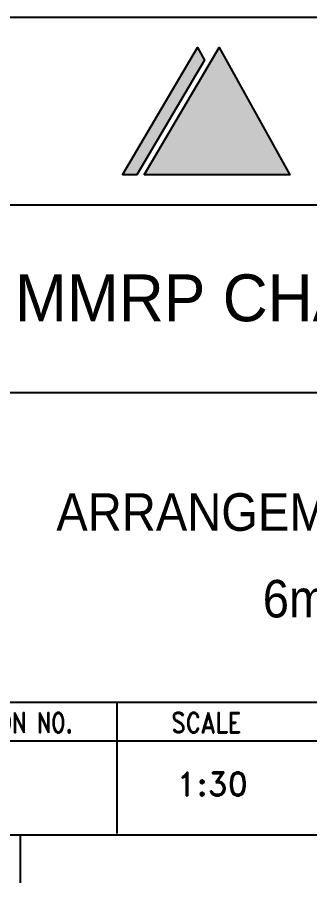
# Model space of a CAD drawing. Header units: millimetres. Extents: x 376548 to 485787, y -156716 to -17718.
# Drawn here: x 416775 to 418099, y -67866 to -63954 of the extents above; entities that cross this region are included whole.
import ezdxf
from ezdxf.enums import TextEntityAlignment as Align

# ---------------------------------------------------------------- set-up
doc = ezdxf.new("R2010")
doc.units = ezdxf.units.MM
doc.header["$LTSCALE"] = 2
doc.layers.add('Layer 1', color=7, linetype='Continuous')
doc.layers.add('TAN-TIT', color=30, linetype='Continuous')
doc.styles.add('KJR', font='arial.ttf', dxfattribs={"width": 0.8})
doc.styles.add('RD', font='sanss___.ttf')
doc.styles.add('RD20', font='ROMAND.SHX', dxfattribs={"width": 0.8, "height": 2})
doc.styles.add('RD6', font='ROMAND.shx', dxfattribs={"width": 0.83, "height": 6})

# ---------------------------------------------------------------- blocks, each defined once
blk = doc.blocks.new('BORDER')
h = blk.add_hatch(color=256)
h.dxf.hatch_style = 1
h.paths.add_polyline_path([(20566.2, 2725.7), (20339.4, 2341.8), (20779.3, 2341.8)])
h.paths.add_polyline_path([(20522, 2687.2), (20500.7, 2725.7), (20274, 2341.8), (20317.9, 2341.8)])
at = {"layer": 'Layer 1'}
for points in [[(20274, 2341.8), (20500.7, 2725.7), (20522, 2687.2), (20317.9, 2341.8), (20274, 2341.8)], [(20339.4, 2341.8), (20566.2, 2725.7), (20779.3, 2341.8), (20339.4, 2341.8)]]:
    blk.add_lwpolyline(points, dxfattribs=at)
at = {"layer": 'TAN-TIT'}
for p, q in [((19323.7, 2816.3), (23282.3, 2816.3)), ((19323.7, 2250.8), (23282.3, 2250.8)), ((19323.7, 1685.2), (23282.3, 1685.2)), ((19323.7, 752.1), (23282.3, 752.1)), ((20256.8, 752.1), (20256.8, 356.3)), ((23282.3, 634.8), (19323.7, 634.8)), ((497.7, 352), (23282.3, 352)), ((19965.6, 352), (19965.6, 207.8))]:
    blk.add_line(p, q, dxfattribs=at)
at = {"layer": 'TAN-TIT', "style": 'RD6'}
for s, width, p in [('HEC CLASSIFICATION NO.', 0.75, (19348.9, 659.8)), ('SCALE', 0.83, (20421.6, 659.4))]:
    blk.add_text(s, height=61.2, dxfattribs=dict(at, width=width)).set_placement(p)

msp = doc.modelspace()

# ---------------------------------------------------------------- block references
at = {"xscale": 1.5, "yscale": 1.5, "zscale": 1.5}
msp.add_blockref('BORDER', (386840, -68178.2), dxfattribs=at)

# ---------------------------------------------------------------- texts
at = {"style": 'KJR', "width": 0.9519}
msp.add_text('MMRP CHALK RIVER PROJECT', height=212.069, dxfattribs=at).set_placement((416765, -65328.2), (420980, -65328.2), align=Align.FIT)
at = {"style": 'RD', "width": 0.9}
for s, p in [('ARRANGEMENT FOR NP BUILDING (3/15)', (416952.1, -66275.4)), ('6m CONTAINER  (1/2)', (417886.3, -66667.3))]:
    msp.add_text(s, height=169.655, dxfattribs=at).set_placement(p)
at = {"style": 'RD20'}
msp.add_text('1:30', height=106.03, dxfattribs=at).set_placement((417657.5, -67473.5), align=Align.CENTER)

doc.saveas('drawing.dxf')
